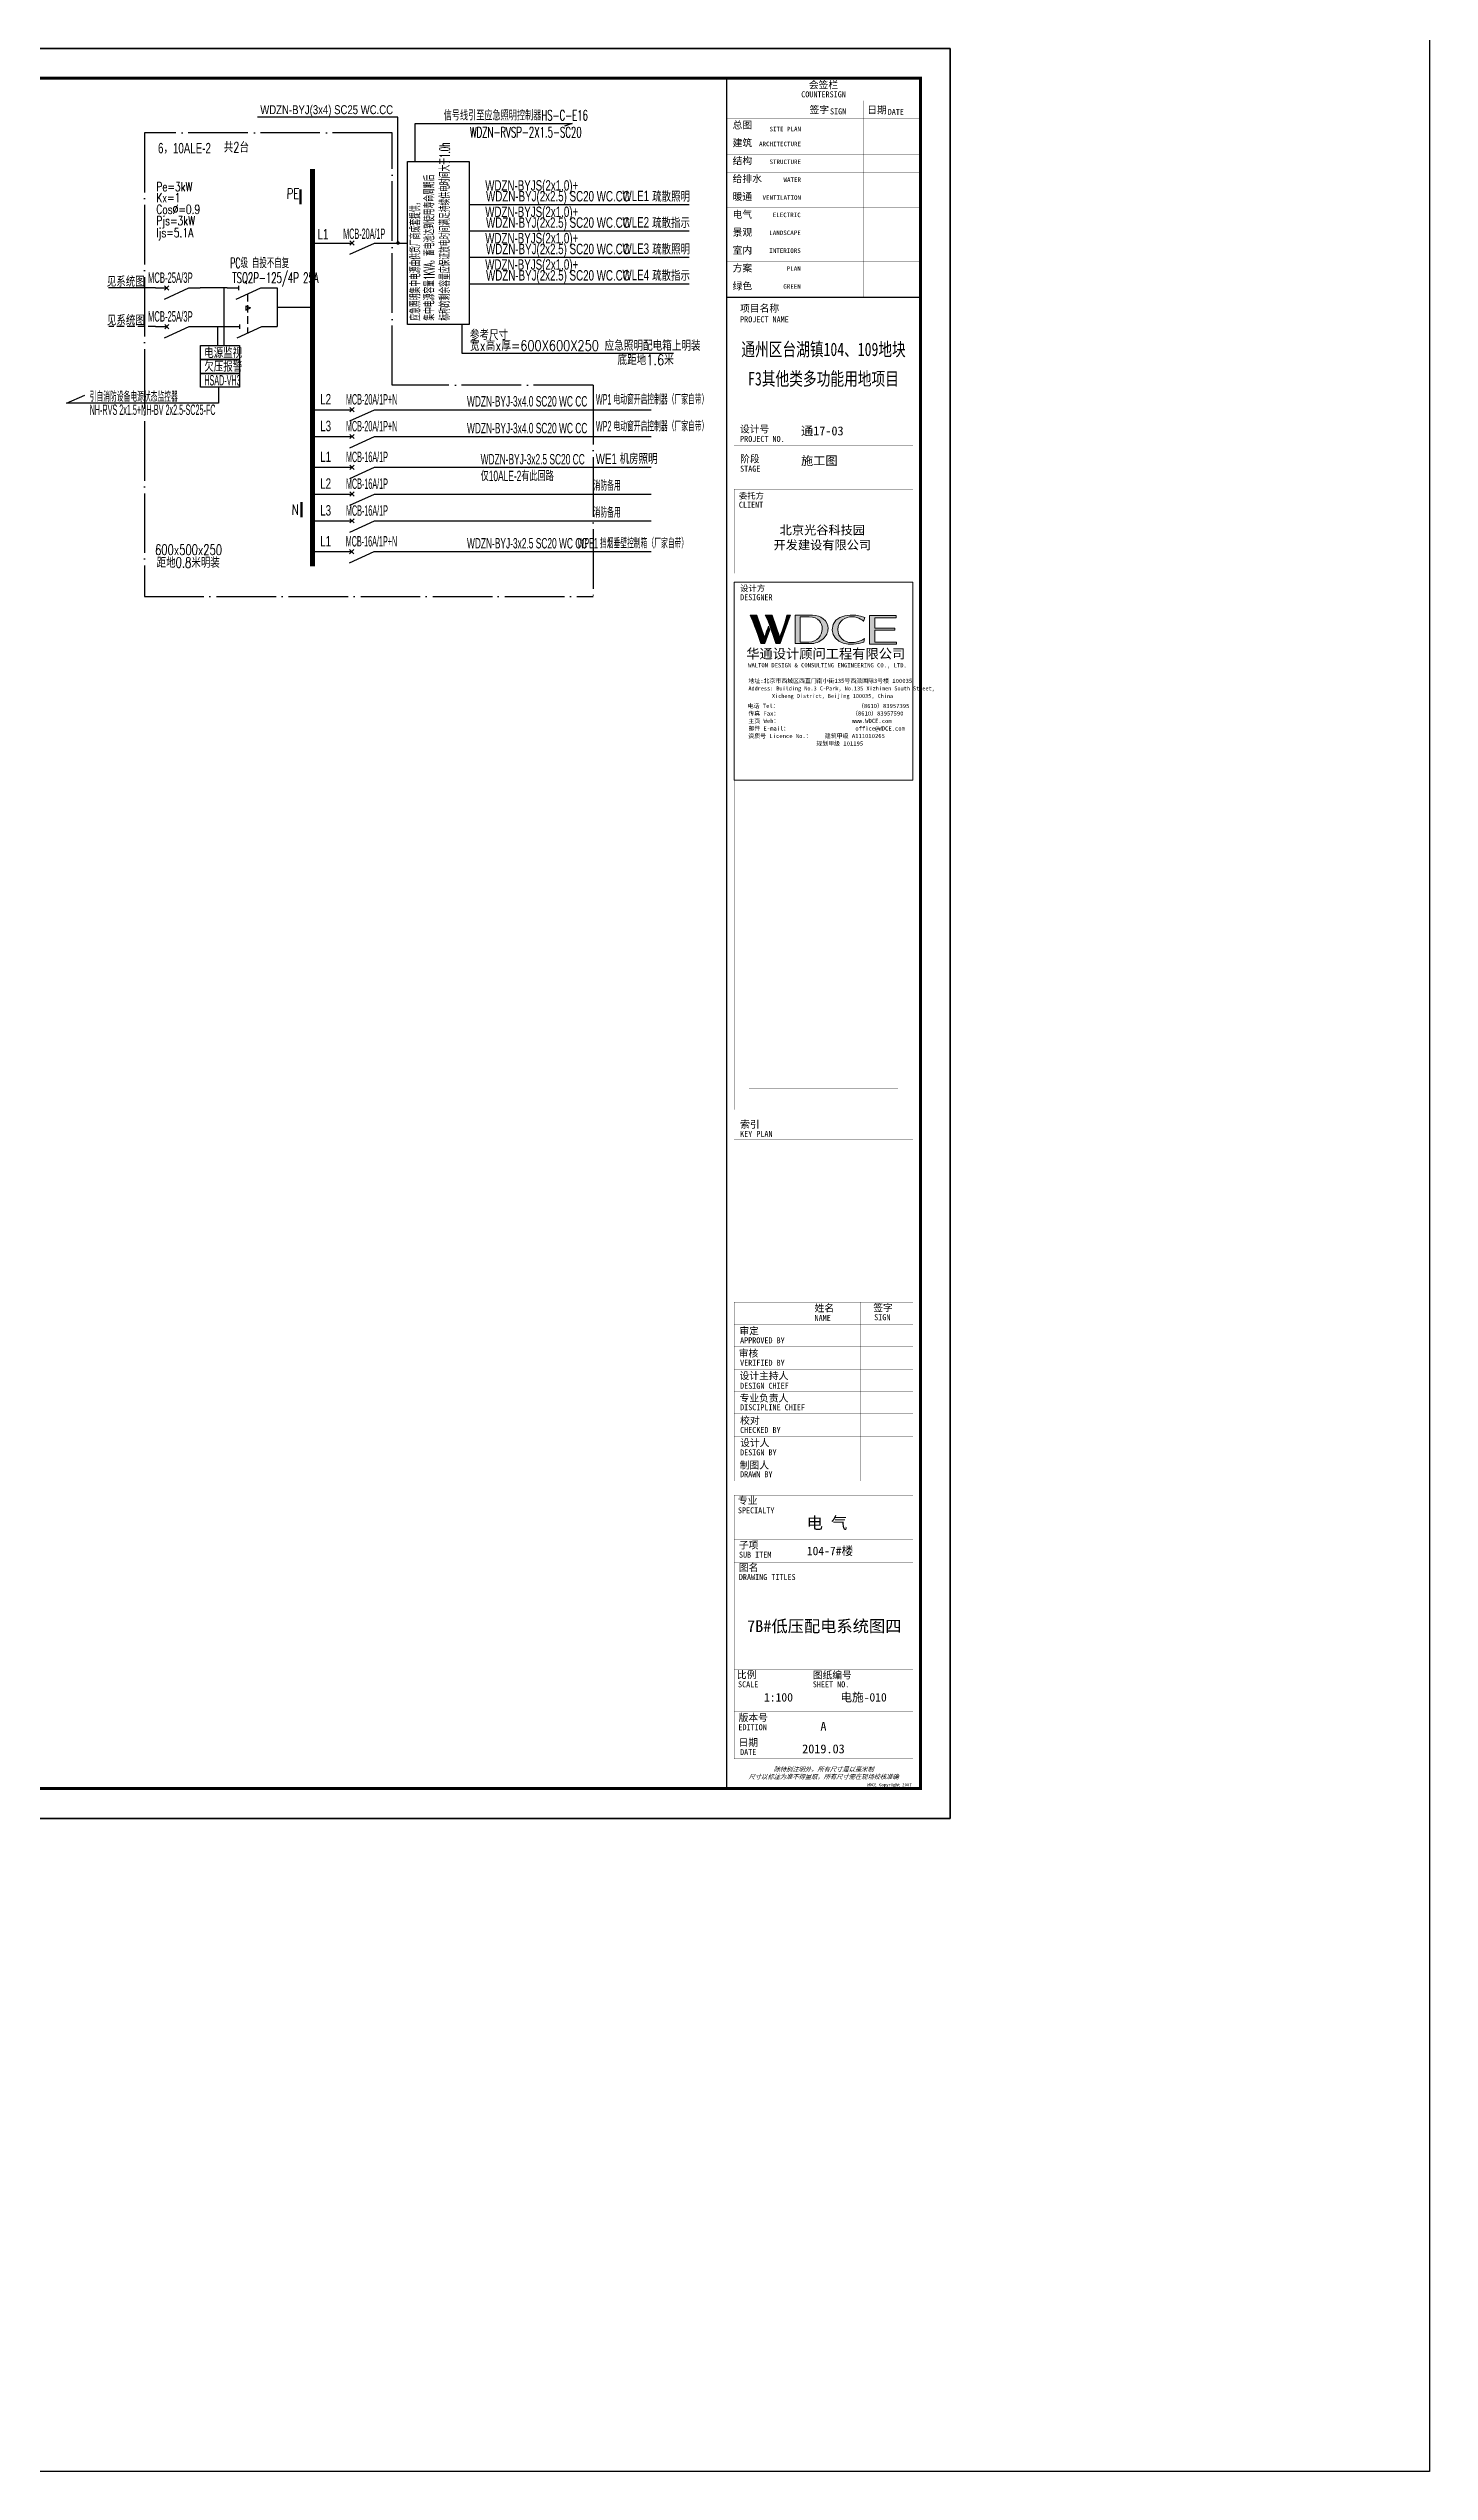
# Model space of a CAD drawing. Extents: x -127004 to 341119, y -13158 to 456864.
# Drawn here: x 294769 to 341119, y -13158 to 68161 of the extents above; entities that cross this region are included whole.
import ezdxf
from ezdxf.enums import TextEntityAlignment as Align

# ---------------------------------------------------------------- set-up
doc = ezdxf.new("R2010")
doc.units = 0
doc.header["$LTSCALE"] = 1000
for name, pattern in [('CONTINOUS', [0]), ('DASH', [0.35, 0.25, -0.1]), ('DOTE', [2.42, 2, -0.2, 0.02, -0.2]), ('HIDDEN', [0.375, 0.25, -0.125])]:
    doc.linetypes.add(name, pattern=pattern)
doc.layers.get('0').update_dxf_attribs({"linetype": 'CONTINUOUS'})
doc.layers.get('Defpoints').update_dxf_attribs({"linetype": 'CONTINUOUS'})
for name, color, linetype in [('DIM-箱柜', 3, 'CONTINUOUS'), ('DQ', 7, 'CONTINOUS'), ('EL-1', 4, 'DASH'), ('PUB_TEXT', 7, 'CONTINUOUS'), ('SIG_TEXT', 7, 'CONTINUOUS'), ('SL', 6, 'CONTINUOUS'), ('TEL_LEAD', 3, 'CONTINUOUS'), ('TEL_SYMB', 3, 'CONTINUOUS'), ('TEL_TEXT', 3, 'CONTINUOUS'), ('TEL_TITLE', 7, 'CONTINUOUS'), ('WIRE', 4, 'CONTINUOUS'), ('WIRE-照明', 1, 'CONTINUOUS'), ('XT', 6, 'CONTINUOUS'), ('内审意见修改', 2, 'CONTINUOUS'), ('字', 7, 'CONTINUOUS')]:
    doc.layers.add(name, color=color, linetype=linetype)
doc.layers.add('内审要求修改2.10', color=6, linetype='CONTINUOUS', plot=False)
doc.styles.add('_COMPLEX', font='ros.shx', dxfattribs={"width": 0.6, "bigfont": 'jd.shx'})
doc.styles.add('_HZTXT', font='ROMANS2', dxfattribs={"width": 0.8, "bigfont": 'HZDF2'})
doc.styles.add('_JD', font='ros.shx', dxfattribs={"width": 0.65, "bigfont": 'jd.shx'})
doc.styles.add('_TEL_DIM', font='ROMANS2', dxfattribs={"width": 0.8, "height": 3.5, "bigfont": 'HZDF2'})
doc.styles.add('B', font='ROMANS2', dxfattribs={"width": 0.8, "bigfont": 'HZDF2'})
doc.styles.add('DIM_FONT', font='ROMANS', dxfattribs={"bigfont": 'HZTXT'})
doc.styles.add('JD', font='ros.shx', dxfattribs={"width": 0.8, "height": 600, "bigfont": 'hztxt.shx'})
doc.styles.get("Standard").update_dxf_attribs({"font": 'GBENOR', "bigfont": 'GBCBIG'})
doc.styles.add('华文细黑', font='STXIHEI.TTF')
doc.styles.add('图签信息$0$hwxh', font='STXIHEI.TTF')
doc.styles.add('图签信息$0$华文细黑', font='STXIHEI.TTF', dxfattribs={"height": 10})

# ---------------------------------------------------------------- blocks, each defined once
blk = doc.blocks.new('SADF AGF AERG AER GER')
at = {"layer": 'DIM-箱柜'}
blk.add_lwpolyline([(-462150, -1228514), (-378050, -1228514), (-378050, -1287914), (-462150, -1287914)], close=True, dxfattribs=at)
blk = doc.blocks.new('A$C6873132B')
at = {"layer": 'DIM-箱柜'}
blk.add_blockref('SADF AGF AERG AER GER', (378050, 1287914), dxfattribs=at)
blk = doc.blocks.new('M_M7')
for p, q in [((-0.25, -0.2), (0, -0.75)), ((-0.047, -0.297), (0.047, -0.203)), ((-0.047, -0.203), (0.047, -0.297))]:
    blk.add_line(p, q)
for points in [[(0, 0), (0, -0.25)], [(0, -0.75), (0, -1)]]:
    blk.add_lwpolyline(points)
at = {"width": 0.8, "flags": 9}
blk.add_attdef('S', (0.25, -0.5), '', height=0.2, dxfattribs=at)
blk = doc.blocks.new('M_M8')
for p, q in [((-0.25, -0.2), (0, -0.75)), ((0.05, -0.25), (-0.05, -0.25))]:
    blk.add_line(p, q)
for points in [[(0, 0), (0, -0.25)], [(0, -0.75), (0, -1)]]:
    blk.add_lwpolyline(points)
at = {"style": 'DIM_FONT', "width": 0.8, "flags": 9}
blk.add_attdef('S', (0.25, -0.5), '', height=0.2, dxfattribs=at)
blk = doc.blocks.new('图签信息$0$WDCE Copyright200X')
at = {"const_width": 0.016}
blk.add_lwpolyline([(-10.6, 1.26, 1), (-11.4, 1.26, 1)], format="xyb", close=True, dxfattribs=at)
at = {"style": '图签信息$0$华文细黑'}
for s, p in [('WDCE ', (-11.46, 0.5)), ('     Copyright ', (-3.51, 0.5))]:
    blk.add_text(s, height=1, dxfattribs=at).set_placement(p, align=Align.BOTTOM_RIGHT)
blk.add_text('c', height=0.6, dxfattribs=at).set_placement((-11.04, 1.35), align=Align.MIDDLE_CENTER)
blk.add_attdef('200X', text='', height=1, dxfattribs=at).set_placement((-0.45, 0.5), align=Align.BOTTOM_RIGHT)
blk = doc.blocks.new('图签信息$0$logo2')
h = blk.add_hatch(color=7)
h.paths.add_polyline_path([(19.02, -7.36), (15.84, -7.36), (15.84, -3.97), (18.97, -3.97), (18.97, -4.24), (16.46, -4.24), (16.46, -5.45), (18.81, -5.45), (18.81, -5.69), (16.47, -5.69), (16.47, -7.12), (19.02, -7.12)])
edge = h.paths.add_edge_path()
edge.add_spline(control_points=[(15.26, -4.21), (15.26, -4.21), (15.13, -4.65), (15.13, -4.65), (15.13, -4.65), (14.62, -4.1), (13.73, -4.1), (13.04, -4.1), (12.07, -4.54), (12.08, -5.62), (12.08, -6.49), (12.77, -7.16), (13.73, -7.17), (14.66, -7.17), (15.23, -6.68), (15.23, -6.68), (15.23, -6.68), (15.16, -7.11), (15.16, -7.11), (13.63, -7.7), (11.42, -7.29), (11.41, -5.64), (11.4, -3.72), (14.16, -3.66), (15.26, -4.21)], knot_values=[0, 0, 0, 0, 1, 1, 1, 2, 2, 2, 3, 3, 3, 4, 4, 4, 5, 5, 5, 6, 6, 6, 7, 7, 7, 8, 8, 8, 8], degree=3, periodic=0)
edge = h.paths.add_edge_path(flags=16)
edge.add_spline(control_points=[(10.23, -5.57), (10.23, -5.16), (10.12, -4.83), (9.9, -4.58), (9.63, -4.27), (9.23, -4.12), (8.69, -4.12), (8.69, -4.12), (7.64, -4.12), (7.64, -4.12), (7.64, -4.12), (7.64, -7.1), (7.64, -7.1), (7.64, -7.1), (8.66, -7.1), (8.66, -7.1), (9.13, -7.1), (9.52, -6.93), (9.82, -6.6), (10.09, -6.31), (10.23, -5.96), (10.23, -5.57)], knot_values=[0, 0, 0, 0, 1, 1, 1, 2, 2, 2, 3, 3, 3, 4, 4, 4, 5, 5, 5, 6, 6, 6, 7, 7, 7, 7], degree=3, periodic=0)
edge = h.paths.add_edge_path()
edge.add_spline(control_points=[(10.92, -5.51), (10.92, -5.96), (10.72, -6.37), (10.34, -6.72), (9.92, -7.1), (9.41, -7.29), (8.82, -7.29), (8.82, -7.29), (7.03, -7.29), (7.03, -7.29), (7.03, -7.29), (7.03, -3.92), (7.03, -3.92), (7.03, -3.92), (9.1, -3.92), (9.1, -3.92), (9.59, -3.92), (10.01, -4.06), (10.36, -4.34), (10.73, -4.64), (10.92, -5.03), (10.92, -5.51)], knot_values=[0, 0, 0, 0, 1, 1, 1, 2, 2, 2, 3, 3, 3, 4, 4, 4, 5, 5, 5, 6, 6, 6, 7, 7, 7, 7], degree=3, periodic=0)
at = {"lineweight": 0}
blk.add_lwpolyline([(19.02, -7.36), (15.84, -7.36), (15.84, -3.97), (18.97, -3.97), (18.97, -4.24), (16.46, -4.24), (16.46, -5.45), (18.81, -5.45), (18.81, -5.69), (16.47, -5.69), (16.47, -7.12), (19.02, -7.12), (19.02, -7.36)], dxfattribs=at)
for points, knots in [([(10.92, -5.51), (10.92, -5.96), (10.72, -6.37), (10.34, -6.72), (9.92, -7.1), (9.41, -7.29), (8.82, -7.29), (8.82, -7.29), (7.03, -7.29), (7.03, -7.29), (7.03, -7.29), (7.03, -3.92), (7.03, -3.92), (7.03, -3.92), (9.1, -3.92), (9.1, -3.92), (9.59, -3.92), (10.01, -4.06), (10.36, -4.34), (10.73, -4.64), (10.92, -5.03), (10.92, -5.51)], [0, 0, 0, 0, 1, 1, 1, 2, 2, 2, 3, 3, 3, 4, 4, 4, 5, 5, 5, 6, 6, 6, 7, 7, 7, 7]), ([(10.23, -5.57), (10.23, -5.16), (10.12, -4.83), (9.9, -4.58), (9.63, -4.27), (9.23, -4.12), (8.69, -4.12), (8.69, -4.12), (7.64, -4.12), (7.64, -4.12), (7.64, -4.12), (7.64, -7.1), (7.64, -7.1), (7.64, -7.1), (8.66, -7.1), (8.66, -7.1), (9.13, -7.1), (9.52, -6.93), (9.82, -6.6), (10.09, -6.31), (10.23, -5.96), (10.23, -5.57)], [0, 0, 0, 0, 1, 1, 1, 2, 2, 2, 3, 3, 3, 4, 4, 4, 5, 5, 5, 6, 6, 6, 7, 7, 7, 7]), ([(15.26, -4.21), (15.26, -4.21), (15.13, -4.65), (15.13, -4.65), (15.13, -4.65), (14.62, -4.1), (13.73, -4.1), (13.04, -4.1), (12.07, -4.54), (12.08, -5.62), (12.08, -6.49), (12.77, -7.16), (13.73, -7.17), (14.66, -7.17), (15.23, -6.68), (15.23, -6.68), (15.23, -6.68), (15.16, -7.11), (15.16, -7.11), (13.63, -7.7), (11.42, -7.29), (11.41, -5.64), (11.4, -3.72), (14.16, -3.66), (15.26, -4.21)], [0, 0, 0, 0, 1, 1, 1, 2, 2, 2, 3, 3, 3, 4, 4, 4, 5, 5, 5, 6, 6, 6, 7, 7, 7, 8, 8, 8, 8])]:
    blk.add_open_spline(points, degree=3, knots=knots, dxfattribs=at)
blk = doc.blocks.new('图签信息$0$logo1')
h = blk.add_hatch(color=8)
edge = h.paths.add_edge_path()
edge.add_spline(control_points=[(3.86, -5.21), (3.63, -5.88), (3.39, -6.56), (3.39, -6.56), (3.39, -6.56), (2.5, -3.91), (2.5, -3.91), (2.5, -3.91), (1.8, -3.91), (1.69, -3.91), (2.02, -4.39), (2.95, -7.27), (2.95, -7.27), (2.95, -7.27), (3.44, -7.27), (3.44, -7.27), (3.44, -7.27), (4.03, -5.66), (4.03, -5.66), (4.03, -5.66), (3.86, -5.21), (3.86, -5.21)], knot_values=[0, 0, 0, 0, 1, 1, 1, 2, 2, 2, 3, 3, 3, 4, 4, 4, 5, 5, 5, 6, 6, 6, 7, 7, 7, 7], degree=3, periodic=0)
h = blk.add_hatch(color=7)
edge = h.paths.add_edge_path()
edge.add_spline(control_points=[(6.04, -3.91), (6.09, -4.1), (5.2, -6.56), (5.2, -6.56), (5.2, -6.56), (4.3, -3.91), (4.3, -3.91), (4.3, -3.91), (3.6, -3.91), (3.49, -3.91), (3.82, -4.39), (4.75, -7.27), (4.75, -7.27), (4.75, -7.27), (5.24, -7.27), (5.24, -7.27), (5.24, -7.27), (6.33, -4.3), (6.33, -4.3), (6.33, -4.3), (6.48, -3.91), (6.48, -3.91), (6.48, -3.91), (6.21, -3.91), (6.04, -3.91)], knot_values=[0, 0, 0, 0, 1, 1, 1, 2, 2, 2, 3, 3, 3, 4, 4, 4, 5, 5, 5, 6, 6, 6, 7, 7, 7, 8, 8, 8, 8], degree=3, periodic=0)
at = {"color": 8, "lineweight": 0}
blk.add_open_spline([(3.86, -5.21), (3.63, -5.88), (3.39, -6.56), (3.39, -6.56), (3.39, -6.56), (2.5, -3.91), (2.5, -3.91), (2.5, -3.91), (1.8, -3.91), (1.69, -3.91), (2.02, -4.39), (2.95, -7.27), (2.95, -7.27), (2.95, -7.27), (3.44, -7.27), (3.44, -7.27), (3.44, -7.27), (4.03, -5.66), (4.03, -5.66), (4.03, -5.66), (3.86, -5.21), (3.86, -5.21)], degree=3, knots=[0, 0, 0, 0, 1, 1, 1, 2, 2, 2, 3, 3, 3, 4, 4, 4, 5, 5, 5, 6, 6, 6, 7, 7, 7, 7], dxfattribs=at)
at = {"lineweight": 0}
blk.add_open_spline([(6.04, -3.91), (6.09, -4.1), (5.2, -6.56), (5.2, -6.56), (5.2, -6.56), (4.3, -3.91), (4.3, -3.91), (4.3, -3.91), (3.6, -3.91), (3.49, -3.91), (3.82, -4.39), (4.75, -7.27), (4.75, -7.27), (4.75, -7.27), (5.24, -7.27), (5.24, -7.27), (5.24, -7.27), (6.33, -4.3), (6.33, -4.3), (6.33, -4.3), (6.48, -3.91), (6.48, -3.91), (6.48, -3.91), (6.21, -3.91), (6.04, -3.91)], degree=3, knots=[0, 0, 0, 0, 1, 1, 1, 2, 2, 2, 3, 3, 3, 4, 4, 4, 5, 5, 5, 6, 6, 6, 7, 7, 7, 8, 8, 8, 8], dxfattribs=at)
blk.add_blockref('图签信息$0$logo2', (0, 0))
blk = doc.blocks.new('图签信息$0$时间-logo')
at = {"layer": 'Defpoints', "lineweight": 0}
blk.add_lwpolyline([(0, -23.46), (-21.17, -23.46), (-21.17, 0), (0, 0), (0, -23.46)], dxfattribs=at)
blk.add_blockref('图签信息$0$logo1', (-20.97, 0))
at = {"style": '图签信息$0$hwxh'}
for s, height, p in [('华通设计顾问工程有限公司 ', 1.15, (-19.73, -9.05)), ('WALTON DESIGN & CONSULTING ENGINEERING CO., LTD.', 0.5, (-19.5, -10.1)), ('地址:北京市西城区西直门南小街135号西派国际3号楼 100035', 0.5, (-19.48, -11.94)), ('电话 Tel：                        （8610）83957395 ', 0.5, (-19.56, -14.91)), ('Address: Building No.3 C-Park, No.135 Xizhimen South Street, ', 0.47, (-19.48, -12.83)), ('Xicheng District, Beijing 100035, China ', 0.47, (-16.69, -13.72)), ('传真 Fax：                      （8610）83957590 ', 0.5, (-19.48, -15.8)), ('主页 Web：                      www.WDCE.com ', 0.5, (-19.48, -16.69)), ('邮件 E-mail：                    office@WDCE.com ', 0.5, (-19.48, -17.58)), ('资质号 Licence No.：    建筑甲级 A111010265 ', 0.5, (-19.48, -18.47)), ('   规划甲级 101195', 0.5, (-12.6, -19.36))]:
    blk.add_text(s, height=height, dxfattribs=at).set_placement(p)
blk = doc.blocks.new('图签信息')
at = {"const_width": 0.5}
for points in [[(-65, 574), (-65, 500.5), (0, 500.5), (0, 574)], [(-65, 0), (0, 0), (0, 500.5), (-65, 500.5)]]:
    blk.add_lwpolyline(points, close=True, dxfattribs=at)
at = {"const_width": 0.05}
for points in [[(-65, 566.5), (0, 566.5)], [(-39.14, 566.5), (-39.14, 500.5)], [(-19.1, 566.5), (-19.1, 500.5)], [(-65, 560.5), (0, 560.5)], [(-65, 554.5), (0, 554.5)], [(-65, 548.5), (0, 548.5)], [(-65, 542.5), (0, 542.5)], [(-65, 536.5), (0, 536.5)], [(-65, 530.5), (0, 530.5)], [(-65, 524.5), (0, 524.5)], [(-65, 518.5), (0, 518.5)], [(-65, 512.5), (0, 512.5)], [(-65, 512.5), (0, 512.5)], [(-65, 506.5), (0, 506.5)], [(-65, 500.5), (0, 500.5)], [(-62.5, 450.87), (-2.5, 450.87)], [(-62.5, 440.87), (-2.5, 440.87)], [(-2.5, 407.85), (-2.5, 436.12), (-62.5, 436.12), (-62.5, 407.85)], [(-62.5, 407.85), (-2.5, 407.85)], [(-62.5, 404.92), (-62.5, 227.83)], [(-62.5, 404.92), (-2.5, 404.92)], [(-62.5, 227.83), (-2.5, 227.83), (-2.5, 404.92)], [(-57.5, 338.36), (-7.5, 338.36)], [(-57.5, 288.83), (-7.5, 288.83)], [(-62.5, 227.83), (-2.5, 227.83)], [(-57.5, 234.85), (-7.5, 234.85)], [(-62.5, 217.74), (-2.5, 217.74)], [(-62.5, 103.26), (-2.5, 103.26), (-2.5, 163.26), (-62.5, 163.26), (-62.5, 103.26)], [(-37.5, 163.26), (-37.5, 103.26)], [(-20, 163.26), (-20, 103.26)], [(-62.5, 155.76), (-2.5, 155.76)], [(-62.5, 148.26), (-2.5, 148.26)], [(-62.5, 140.76), (-2.5, 140.76)], [(-62.5, 133.26), (-2.5, 133.26)], [(-62.5, 125.76), (-2.5, 125.76)], [(-62.5, 118.26), (-2.5, 118.26)], [(-62.5, 110.76), (-2.5, 110.76)], [(-62.5, 98.5), (-2.5, 98.5), (-2.5, 10), (-62.5, 10), (-62.5, 98.5)], [(-62.5, 83.5), (-2.5, 83.5)], [(-62.5, 76), (-2.5, 76)], [(-62.5, 40), (-2.5, 40)], [(-37.5, 40), (-37.5, 26)], [(-62.5, 26), (-2.5, 26)], [(-62.5, 18), (-2.5, 18)]]:
    blk.add_lwpolyline(points, dxfattribs=at)
at = {"ltscale": 0.001, "xscale": 2.834689937531525, "yscale": 2.834689937531525, "zscale": 2.834689937531525}
blk.add_blockref('图签信息$0$时间-logo', (-2.5, 404.92), dxfattribs=at)
blk.add_blockref('图签信息$0$WDCE Copyright200X', (-2.5, 0)).add_auto_attribs({'200X': '2007'})
at = {"style": '图签信息$0$华文细黑'}
for s, height, p in [('COUNTERSIGN', 2, (-32.5, 569.6)), ('会签栏', 2.4, (-32.5, 573))]:
    blk.add_text(s, height=height, dxfattribs=at).set_placement(p, align=Align.TOP_CENTER)
for s, height, p in [('签字', 2.4, (-37.22, 564.63)), ('SIGN', 2, (-30.32, 563.88)), ('日期', 2.4, (-17.79, 564.58)), ('DATE', 2, (-10.96, 563.7)), ('建筑', 2.4, (-63, 553.5)), ('总图', 2.4, (-63, 559.5)), ('结构', 2.4, (-63, 547.5)), ('给排水', 2.4, (-63, 541.5)), ('暖通', 2.4, (-63, 535.5)), ('电气', 2.4, (-63, 529.5)), ('景观', 2.4, (-63, 523.5)), ('室内', 2.4, (-63, 517.5)), ('绿色', 2.4, (-63, 505.5)), ('方案', 2.4, (-63, 511.5)), ('项目名称', 2.4, (-60.5, 498)), ('PROJECT NAME', 2, (-60.5, 494.08)), ('设计号', 2.4, (-60.54, 457.48)), ('PROJECT NO.', 2, (-60.5, 453.97)), ('阶段', 2.4, (-60.5, 447.47)), ('STAGE', 2, (-60.5, 443.97)), ('委托方', 2, (-60.9, 434.86)), ('CLIENT', 2, (-60.9, 431.86)), ('设计方', 2, (-60.5, 403.83)), ('DESIGNER', 2, (-60.5, 400.83)), ('KEY PLAN', 2, (-60.5, 220.74)), ('索引', 2.4, (-60.5, 224.14)), ('姓名', 2.4, (-35.5, 162.47)), ('签字', 2.4, (-15.81, 162.57)), ('审定', 2.4, (-60.73, 154.81)), ('NAME', 2, (-35.5, 158.96)), ('SIGN', 2, (-15.5, 159.2)), ('审核', 2.4, (-60.95, 147.29)), ('APPROVED BY', 2, (-60.5, 151.44)), ('设计主持人', 2.4, (-60.68, 139.76)), ('VERIFIED BY', 2, (-60.5, 143.91)), ('专业负责人', 2.4, (-60.67, 132.26)), ('DESIGN CHIEF', 2, (-60.5, 136.19)), ('校对', 2.4, (-60.5, 124.76)), ('DISCIPLINE CHIEF', 2, (-60.5, 128.98)), ('CHECKED BY', 2, (-60.5, 121.37)), ('设计人', 2.4, (-60.5, 117.26)), ('DESIGN BY', 2, (-60.5, 113.83)), ('制图人', 2.4, (-60.61, 109.76)), ('DRAWN BY', 2, (-60.5, 106.5)), ('专业', 2.4, (-61.23, 97.93)), ('SPECIALTY', 2, (-61.23, 94.38)), ('子项', 2.4, (-60.88, 82.92)), ('SUB ITEM', 2, (-60.88, 79.5)), ('图名', 2.4, (-60.91, 75.41)), ('DRAWING TITLES', 2, (-60.91, 72)), ('比例', 2.4, (-61.56, 39.42)), ('SCALE', 2, (-61.19, 36)), ('SHEET NO.', 2, (-36.1, 36)), ('图纸编号', 2.4, (-36.1, 39.32)), ('版本号', 2.4, (-61, 25.03)), ('EDITION', 2, (-61.06, 21.61)), ('日期', 2.4, (-61, 16.68)), ('DATE', 2, (-60.5, 13.26))]:
    blk.add_text(s, height=height, dxfattribs=at).set_placement(p, align=Align.TOP_LEFT)
for s, p in [('SITE PLAN', (-40.06, 557.7)), ('ARCHITECTURE', (-40.06, 552.7)), ('STRUCTURE', (-40.06, 546.7)), ('WATER', (-40.06, 540.7)), ('VENTILATION', (-40.06, 534.7)), ('ELECTRIC', (-40.14, 528.89)), ('LANDSCAPE', (-40.14, 522.89)), ('INTERIORS', (-40.14, 516.89)), ('GREEN', (-40.14, 504.89)), ('PLAN', (-40.14, 510.89))]:
    blk.add_text(s, height=1.5, dxfattribs=at).set_placement(p, align=Align.TOP_RIGHT)
at = {"color": 4, "style": '图签信息$0$华文细黑', "width": 0.75}
for s, p in [('通州区台湖镇104、109地块', (-32.5, 480.78)), ('F3其他类多功能用地项目', (-32.5, 470.91))]:
    blk.add_text(s, height=4.5, dxfattribs=at).set_placement(p, align=Align.CENTER)
at = {"color": 4, "style": '图签信息$0$华文细黑'}
for s, p in [('A', (-32.53, 19.4)), ('2019.03', (-32.53, 11.84))]:
    blk.add_text(s, height=3, dxfattribs=at).set_placement(p, align=Align.CENTER)
at = {"style": '图签信息$0$华文细黑', "oblique": 20}
for s, p in [('尺寸以标注为准不得量取，所有尺寸需在现场校核准确', (-32.5, 4)), ('除特别注明外，所有尺寸是以毫米制', (-32.5, 6.5))]:
    blk.add_text(s, height=1.5, dxfattribs=at).set_placement(p, align=Align.MIDDLE_CENTER)
at = {"color": 4, "ltscale": 0.001, "char_height": 3, "width": 58.4895, "style": '图签信息$0$华文细黑'}
for s, insert, attachment_point in [('通17-03', (-40.06, 455.51), 4), ('施工图', (-40.06, 445.51), 4), ('北京光谷科技园\\P开发建设有限公司', (-32.9, 419.71), 5)]:
    blk.add_mtext(s, dxfattribs=dict(at, insert=insert, attachment_point=attachment_point))
blk = doc.blocks.new('图签-A1')
at = {"color": 2}
blk.add_blockref('图签信息', (0, 0), dxfattribs=at)

msp = doc.modelspace()

# ---------------------------------------------------------------- linework, layer by layer
at = {"color": 0, "linetype": 'DOTE'}
for p, q in [((306301, 65329), (297987, 65329)), ((297987, 65329), (297987, 49767)), ((306301, 56866), (306301, 65329)), ((313051, 56866), (306301, 56866)), ((313051, 56866), (313051, 49767)), ((297987, 49767), (313051, 49767))]:
    msp.add_line(p, q, dxfattribs=at)
msp.add_lwpolyline([(127272, 356455), (341119, 356455), (341119, -13158), (127272, -13158)], close=True)
at = {"color": 1, "linetype": 'Continuous', "const_width": 72.9}
for points in [[(303228, 63431), (303228, 62934)], [(303263, 52939), (303263, 52429)]]:
    msp.add_lwpolyline(points, dxfattribs=at)
at = {"layer": 'EL-1'}
msp.add_line((298365, 58825), (296791, 58825), dxfattribs=at)
at = {"layer": 'PUB_TEXT'}
for p, q in [((308641, 58894), (308641, 57939)), ((308641, 57939), (315744, 57939))]:
    msp.add_line(p, q, dxfattribs=at)
msp.add_lwpolyline([(308641, 58894), (308641, 57939)], dxfattribs=at)
at = {"layer": 'TEL_LEAD'}
for p, q in [((306499, 65853), (301787, 65853)), ((306499, 61632), (306499, 65853))]:
    msp.add_line(p, q, dxfattribs=at)
at = {"layer": 'TEL_LEAD', "const_width": 60}
msp.add_lwpolyline([(306499, 61602, 1), (306499, 61662, 1)], format="xyb", close=True, dxfattribs=at)
at = {"layer": 'TEL_SYMB'}
msp.add_lwpolyline([(308891, 64370), (308891, 58894), (306824, 58894), (306824, 64370)], close=True, dxfattribs=at)
at = {"layer": 'TEL_TITLE'}
msp.add_lwpolyline([(240931, 8761), (325031, 8761), (325031, 68161), (240931, 68161)], close=True, dxfattribs=at)
at = {"layer": 'TEL_TITLE', "const_width": 100}
msp.add_lwpolyline([(243431, 9761), (324031, 9761), (324031, 67161), (243431, 67161)], close=True, dxfattribs=at)
at = {"layer": 'WIRE', "color": 6}
for p, q in [((295379, 56254), (295995, 56520)), ((300471, 56254), (295379, 56254))]:
    msp.add_line(p, q, dxfattribs=at)
at = {"layer": 'WIRE-照明'}
for p, q in [((312341, 65639), (312086, 65553)), ((308883, 62922), (316270, 62922)), ((308883, 62037), (316270, 62037)), ((303630, 61632), (304581, 61632)), ((305756, 61632), (306824, 61632)), ((308883, 61152), (316270, 61152)), ((308883, 60267), (316270, 60267)), ((301390, 59528), (301390, 59380)), ((301390, 59528), (301549, 59454)), ((301390, 59380), (301549, 59454)), ((302082, 60124), (302442, 60124)), ((302442, 60124), (302442, 58825)), ((302442, 59474), (303630, 59474)), ((302078, 58825), (302442, 58825)), ((303630, 56038), (304581, 56038)), ((305756, 56038), (314993, 56038)), ((303630, 55138), (304581, 55138)), ((305756, 55138), (314993, 55138)), ((303630, 54106), (304581, 54106)), ((305756, 54106), (314993, 54106)), ((303630, 53206), (304581, 53206)), ((305756, 53206), (314993, 53206)), ((303630, 52306), (304581, 52306)), ((305756, 52306), (314993, 52306)), ((303630, 51274), (304573, 51274)), ((305748, 51274), (314993, 51274))]:
    msp.add_line(p, q, dxfattribs=at)
at = {"layer": 'WIRE-照明', "linetype": 'Continuous'}
for p, q in [((298358, 60124), (296786, 60124)), ((300769, 60124), (299858, 60124)), ((299865, 58825), (300801, 58825))]:
    msp.add_line(p, q, dxfattribs=at)
at = {"layer": 'WIRE-照明', "linetype": 'HIDDEN'}
msp.add_line((301451, 59923), (301451, 58609), dxfattribs=at)
at = {"layer": 'WIRE-照明'}
msp.add_lwpolyline([(307074, 64370), (307074, 65639), (312341, 65639)], dxfattribs=at)
at = {"layer": 'WIRE-照明', "const_width": 160}
msp.add_lwpolyline([(303630, 64115), (303630, 50777)], dxfattribs=at)
at = {"layer": 'XT'}
for p, q in [((300651, 60124), (300651, 58193)), ((300448, 58193), (300448, 58825)), ((300471, 56790), (300471, 56254))]:
    msp.add_line(p, q, dxfattribs=at)
for points in [[(299876, 58193), (301176, 58193), (301176, 57725), (299876, 57725)], [(299876, 57725), (301176, 57725), (301176, 57258), (299876, 57258)], [(299876, 57258), (301176, 57258), (301176, 56790), (299876, 56790)]]:
    msp.add_lwpolyline(points, close=True, dxfattribs=at)

# ---------------------------------------------------------------- block references
at = {"layer": 'DIM-箱柜'}
msp.add_blockref('SADF AGF AERG AER GER', (703081, 1296675), dxfattribs=at)
at = {"layer": 'DQ', "xscale": 1500, "yscale": 1500, "zscale": 1500, "rotation": 90}
for name, p in [('M_M7', (304581, 61632)), ('M_M7', (298358, 60124)), ('M_M8', (300769, 60124)), ('M_M7', (298365, 58825)), ('M_M8', (300801, 58825)), ('M_M7', (304581, 56038)), ('M_M7', (304581, 55138)), ('M_M7', (304581, 54106)), ('M_M7', (304581, 53206)), ('M_M7', (304581, 52306)), ('M_M7', (304573, 51274))]:
    msp.add_blockref(name, p, dxfattribs=at)
at = {"layer": 'SL', "xscale": 100, "yscale": 100, "zscale": 100}
msp.add_blockref('图签-A1', (324031, 9761), dxfattribs=at)
at = {"layer": '内审要求修改2.10'}
msp.add_blockref('A$C6873132B', (325031, 8761), dxfattribs=at)

# ---------------------------------------------------------------- texts
at = {"layer": 'PUB_TEXT', "style": '_HZTXT', "width": 0.6}
for s, p in [('信号线引至应急照明控制器HS-C-E16 ', (308034, 65744)), ('WDZN-RVSP-2X1.5-SC20', (308920, 65175))]:
    msp.add_text(s, height=350, dxfattribs=at).set_placement(p)
at = {"layer": 'PUB_TEXT', "style": '_HZTXT', "width": 0.5}
for s, p in [('标称的剩余容量应保证放电时间满足持续供电时间大于1.0h', (308241, 59026)), ('集中电源容量1KVA，蓄电池达到使用寿命周期后', (307721, 59026)), ('应急照明集中电源由供货厂商成套提供，', (307251, 59026))]:
    msp.add_text(s, height=350, rotation=90, dxfattribs=at).set_placement(p)
at = {"layer": 'SIG_TEXT'}
for s, height, style, width, p in [('Pe=3kW', 300, '_TEL_DIM', 0.75, (298386, 63371)), ('Cos%%C=0.9', 300, '_TEL_DIM', 0.75, (298386, 62612)), ('Kx=1', 300, '_TEL_DIM', 0.75, (298386, 63002)), ('Pjs=3kW', 300, '_TEL_DIM', 0.75, (298386, 62228)), ('Ijs=5.1A', 300, '_TEL_DIM', 0.75, (298386, 61830)), ('参考尺寸', 350, '_HZTXT', 0.8, (308911, 58373, 0)), ('宽x高x厚=600X600X250 应急照明配电箱上明装 ', 350, '_HZTXT', 0.8, (308917, 58015, 0)), ('底距地1.6米', 350, '_HZTXT', 0.8, (313866, 57536, 0))]:
    msp.add_text(s, height=height, dxfattribs=dict(at, style=style, width=width)).set_placement(p)
at = {"layer": 'TEL_LEAD', "color": 7, "style": 'JD', "width": 0.8}
msp.add_text('WDZN-BYJ(3x4) SC25 WC.CC', height=300, dxfattribs=at).set_placement((301877, 65956))
at = {"layer": 'TEL_TEXT', "linetype": 'Continuous', "style": 'B', "oblique": 0.7}
for s, width, p in [('共2台', 0.7, (300650, 64671)), ('见系统图', 0.7, (296725, 60163)), ('TSQ2P-125/4P 25A', 0.6, (300937, 60290)), ('见系统图', 0.7, (296729, 58864)), ('600x500x250', 0.7, (298345, 51162)), ('距地0.8米明装', 0.7, (298399, 50732))]:
    msp.add_text(s, height=350, dxfattribs=dict(at, width=width)).set_placement(p)
at = {"layer": 'TEL_TEXT', "ltscale": 2, "style": '_COMPLEX'}
for s, width, p in [('6，10ALE-2', 0.7, (298446, 64641)), ('WDZN-BYJS(2x1.0)+', 0.7, (309427, 63390)), ('WDZN-BYJS(2x1.0)+', 0.7, (309427, 62505)), ('WDZN-BYJ(2x2.5) SC20 WC.CC', 0.7, (309455, 63027)), ('WLE1', 0.7, (314034, 63037)), ('疏散照明', 0.7, (315026, 63017)), ('L1', 0.7, (303800, 61753)), ('MCB-20A/1P', 0.5, (304662, 61768)), ('WDZN-BYJS(2x1.0)+', 0.7, (309427, 61621)), ('WDZN-BYJ(2x2.5) SC20 WC.CC', 0.7, (309455, 62142)), ('WLE2', 0.7, (314034, 62152)), ('疏散指示', 0.7, (315026, 62133)), ('WDZN-BYJS(2x1.0)+', 0.7, (309427, 60736)), ('WDZN-BYJ(2x2.5) SC20 WC.CC', 0.7, (309455, 61257)), ('WLE3', 0.7, (314034, 61267)), ('疏散照明', 0.7, (315026, 61248)), ('WDZN-BYJ(2x2.5) SC20 WC.CC', 0.7, (309455, 60372)), ('WLE4', 0.7, (314034, 60382)), ('疏散指示', 0.7, (315026, 60363)), ('电源监视', 0.7, (299995, 57768, 37)), ('欠压报警', 0.7, (299999, 57313, 37)), ('HSAD-VH3', 0.5, (299999, 56851)), ('引自消防设备电源状态监控器 ', 0.5, (296152, 56304)), ('NH-RVS 2x1.5+NH-BV 2x2.5-SC25-FC ', 0.5, (296152, 55862)), ('L2', 0.7, (303890, 56216)), ('MCB-20A/1P+N', 0.5, (304753, 56211)), ('WDZN-BYJ-3x4.0 SC20 WC CC', 0.6, (308814, 56145)), ('WP1 电动窗开启控制器（厂家自带）', 0.5, (313140, 56211)), ('L3', 0.7, (303890, 55316)), ('MCB-20A/1P+N', 0.5, (304753, 55311)), ('WDZN-BYJ-3x4.0 SC20 WC CC', 0.6, (308814, 55245)), ('WP2 电动窗开启控制器（厂家自带）', 0.5, (313140, 55311)), ('L1', 0.7, (303890, 54284)), ('MCB-16A/1P', 0.5, (304753, 54279)), ('WDZN-BYJ-3x2.5 SC20 CC', 0.6, (309273, 54202)), ('WE1 机房照明', 0.7, (313136, 54215)), ('L2', 0.7, (303890, 53384)), ('MCB-16A/1P', 0.5, (304753, 53379)), ('仅10ALE-2有此回路', 0.6, (309273, 53641)), ('                  消防备用', 0.5, (311854, 53317)), ('L3', 0.7, (303890, 52484)), ('MCB-16A/1P', 0.5, (304753, 52479)), ('                  消防备用', 0.5, (311854, 52417)), ('L1', 0.7, (303890, 51452)), ('MCB-16A/1P+N', 0.5, (304745, 51447)), ('WDZN-BYJ-3x2.5 SC20 WC CC', 0.6, (308814, 51381)), ('          WPE1 挡烟垂壁控制箱（厂家自带）  ', 0.5, (311854, 51385))]:
    msp.add_text(s, height=350, dxfattribs=dict(at, width=width)).set_placement(p)
at = {"layer": 'TEL_TEXT', "color": 1, "linetype": 'Continuous', "style": 'B', "oblique": 0.7, "width": 0.7}
for s, p in [('PE', (302765, 63115)), ('N', (302933, 52510))]:
    msp.add_text(s, height=350, dxfattribs=at).set_placement(p)
at = {"layer": 'TEL_TEXT', "linetype": 'Continuous', "style": 'B', "width": 0.55}
msp.add_text('PC级 自投不自复', height=350, dxfattribs=at).set_placement((300868, 60788))
at = {"layer": '内审意见修改', "ltscale": 2, "style": '_JD', "width": 0.55}
for p in [(298107, 60294), (298107, 58995)]:
    msp.add_text('MCB-25A/3P', height=350, dxfattribs=at).set_placement(p)
at = {"layer": '字', "style": '华文细黑'}
for s, p in [('104-7#楼', (320220, 17595)), ('电施-010', (321349, 12684)), ('1:100', (318784, 12684))]:
    msp.add_text(s, height=285.4, dxfattribs=at).set_placement(p)
at = {"layer": '字', "char_height": 400, "width": 78154.16, "attachment_point": 5, "style": '华文细黑'}
for s, insert in [('电 气', (320895, 18658)), ('7B#低压配电系统图四', (320806, 15191))]:
    msp.add_mtext(s, dxfattribs=dict(at, insert=insert))

doc.saveas('drawing.dxf')
